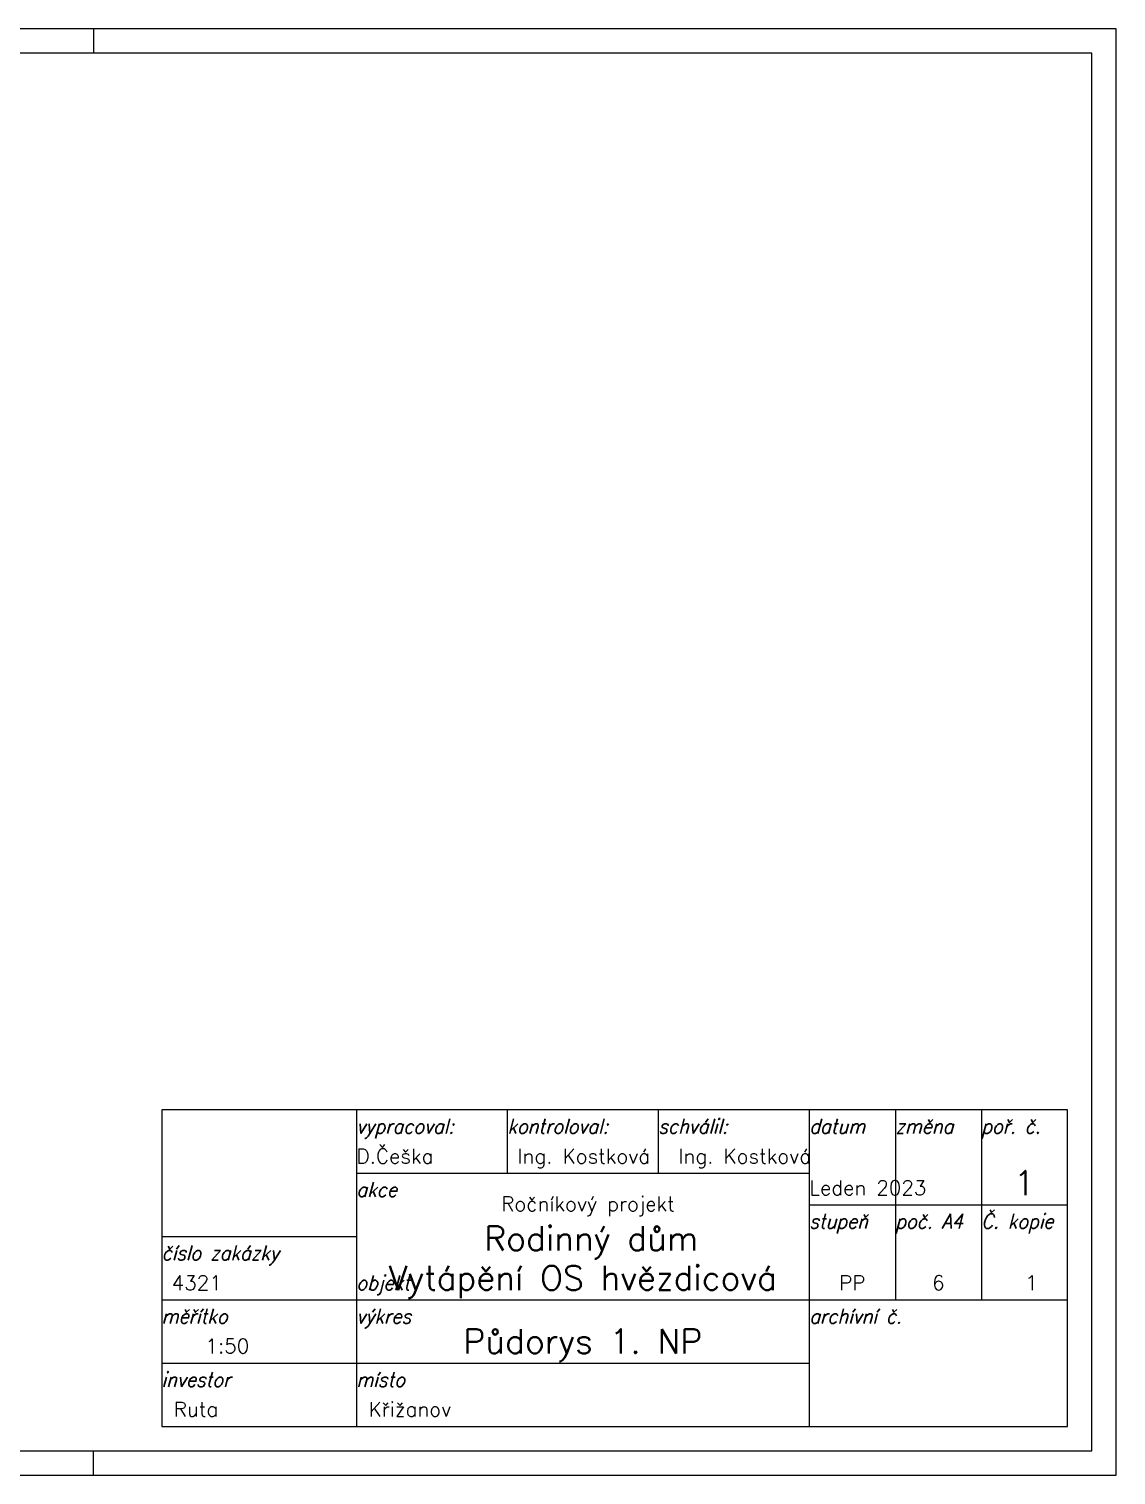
# Model space of a CAD drawing. Header units: millimetres. Extents: x 13441 to 178833, y -33721 to 19284.
# Drawn here: x 55828 to 66991, y 4434 to 19284 of the extents above; entities that cross this region are included whole.
import ezdxf
from ezdxf.enums import TextEntityAlignment as Align

# ---------------------------------------------------------------- set-up
doc = ezdxf.new("R2010")
doc.units = ezdxf.units.MM
doc.header["$LTSCALE"] = 10
doc.layers.add('CKFORMATY', color=3, linetype='Continuous', lineweight=25)
doc.layers.add('ZTI-DSP-razitka', color=102, linetype='Continuous', lineweight=25)
doc.styles.add('KURZIVA', font='ROMANS.SHX', dxfattribs={"width": 0.9, "oblique": 15})
doc.styles.add('ROMANS', font='romans', dxfattribs={"width": 0.8})

# ---------------------------------------------------------------- blocks, each defined once
blk = doc.blocks.new('*U204', base_point=(26775, 0))
at = {"layer": 'CKFORMATY', "linetype": 'Continuous'}
for p, q in [((26775, 14850), (0, 14850)), ((0, 14850), (0, 0)), ((5775, 14850), (5775, 14600)), ((16275, 14850), (16275, 14600)), ((26775, 0), (26775, 14850)), ((26525, 14600), (250, 14600)), ((250, 14600), (250, 250)), ((26525, 250), (26525, 14600)), ((250, 250), (26525, 250)), ((5775, 0), (5775, 250)), ((16275, 0), (16275, 250)), ((0, 0), (26775, 0))]:
    blk.add_line(p, q, dxfattribs=at)
blk = doc.blocks.new('Razitko2')
at = {"color": 3}
for p, q in [((-15.1, 7), (-15.1, 0.5)), ((-12, 5.7), (-12, 7)), ((-8.9, 5.7), (-8.9, 7)), ((-5.8, 7), (-5.8, 0.5)), ((-4.033, 7), (-4.033, 3.1)), ((-2.267, 7), (-2.267, 3.1)), ((-15.1, 5.7), (-5.8, 5.7)), ((-5.8, 5.05), (-0.5, 5.05)), ((-19.1, 4.4), (-15.1, 4.4)), ((-19.1, 3.1), (-0.5, 3.1)), ((-19.1, 1.8), (-5.8, 1.8))]:
    blk.add_line(p, q, dxfattribs=at)
at = {"color": 6}
blk.add_lwpolyline([(-19.1, 0.5), (-0.5, 0.5), (-0.5, 7), (-19.1, 7)], close=True, dxfattribs=at)
at = {"style": 'KURZIVA', "oblique": 15, "width": 0.9}
for s, p in [('vypracoval:', (-15.1, 6.514)), ('kontroloval:', (-12, 6.514)), ('schválil:', (-8.9, 6.514)), ('datum', (-5.8, 6.514)), ('změna', (-4.033, 6.514)), ('poř. č.', (-2.267, 6.514)), ('akce', (-15.1, 5.214)), ('stupeň', (-5.8, 4.564)), ('poč. A4', (-4.033, 4.564)), ('Č. kopie', (-2.267, 4.564)), ('číslo zakázky', (-19.1, 3.914)), ('objekt', (-15.1, 3.3)), ('měřítko', (-19.1, 2.614)), ('výkres', (-15.1, 2.614)), ('archívní č.', (-5.8, 2.614)), ('investor', (-19.1, 1.314)), ('místo', (-15.1, 1.314))]:
    blk.add_text(s, height=0.3, dxfattribs=at).set_placement(p)
at = {"style": 'ROMANS'}
for tag, p in [('ZODPOVĚDNÝ', (-12, 5.9)), ('VEDOUCÍ', (-8.9, 5.9)), ('AUTOR', (-15.1, 5.9)), ('DATUM', (-5.8, 5.25)), ('ZMENA', (-4.033, 5.25)), ('CISLO_ZAKAZKY', (-19.1, 3.3)), ('MĚŘÍTKO', (-18.202, 2)), ('ARCHÍVNÍ_Č.', (-5.736, 2)), ('INVESTOR', (-19.058, 0.7)), ('MÍSTO', (-15.058, 0.7))]:
    blk.add_attdef(tag, p, '', height=0.3, dxfattribs=at)
at = {"color": 6, "style": 'ROMANS'}
for tag, p in [('POŘ_Č', (-1.383, 5.25)), ('AKCE-2.ŘÁDEK', (-10.45, 4.11)), ('STAVEBNÍ_OBJEKT', (-10.45, 3.3)), ('NÁZEV_VÝKRESU', (-10.45, 2))]:
    blk.add_attdef(tag, text='', height=0.5, dxfattribs=at).set_placement(p, align=Align.CENTER)
at = {"style": 'ROMANS'}
for tag, p in [('AKCE-1.ŘÁDEK', (-10.45, 4.919)), ('STUPEŇ', (-4.917, 3.3)), ('POČ_A4', (-3.15, 3.3)), ('Č_KOPIE', (-1.341, 3.3))]:
    blk.add_attdef(tag, text='', height=0.3, dxfattribs=at).set_placement(p, align=Align.CENTER)

msp = doc.modelspace()

# ---------------------------------------------------------------- block references
at = {"layer": 'CKFORMATY'}
msp.add_blockref('*U204', (66991.167, 4434.08), dxfattribs=at)
at = {"layer": 'ZTI-DSP-razitka', "xscale": 500, "yscale": 500, "zscale": 500}
msp.add_blockref('Razitko2', (66741.167, 4684.08), dxfattribs=at).add_auto_attribs({'AUTOR': 'D.Češka', 'ZODPOVĚDNÝ': ' Ing. Kostková', 'VEDOUCÍ': '  Ing. Kostková', 'AKCE-1.ŘÁDEK': ' Ročníkový projekt', 'AKCE-2.ŘÁDEK': ' Rodinný dům', 'STAVEBNÍ_OBJEKT': 'Vytápění OS hvězdicová', 'NÁZEV_VÝKRESU': 'Půdorys 1. NP', 'MÍSTO': ' Křižanov', 'CISLO_ZAKAZKY': ' 4321', 'MĚŘÍTKO': '1:50', 'INVESTOR': ' Ruta', 'DATUM': 'Leden 2023', 'POŘ_Č': '1', 'STUPEŇ': 'PP', 'POČ_A4': '6', 'Č_KOPIE': ' 1'})

doc.saveas('drawing.dxf')
